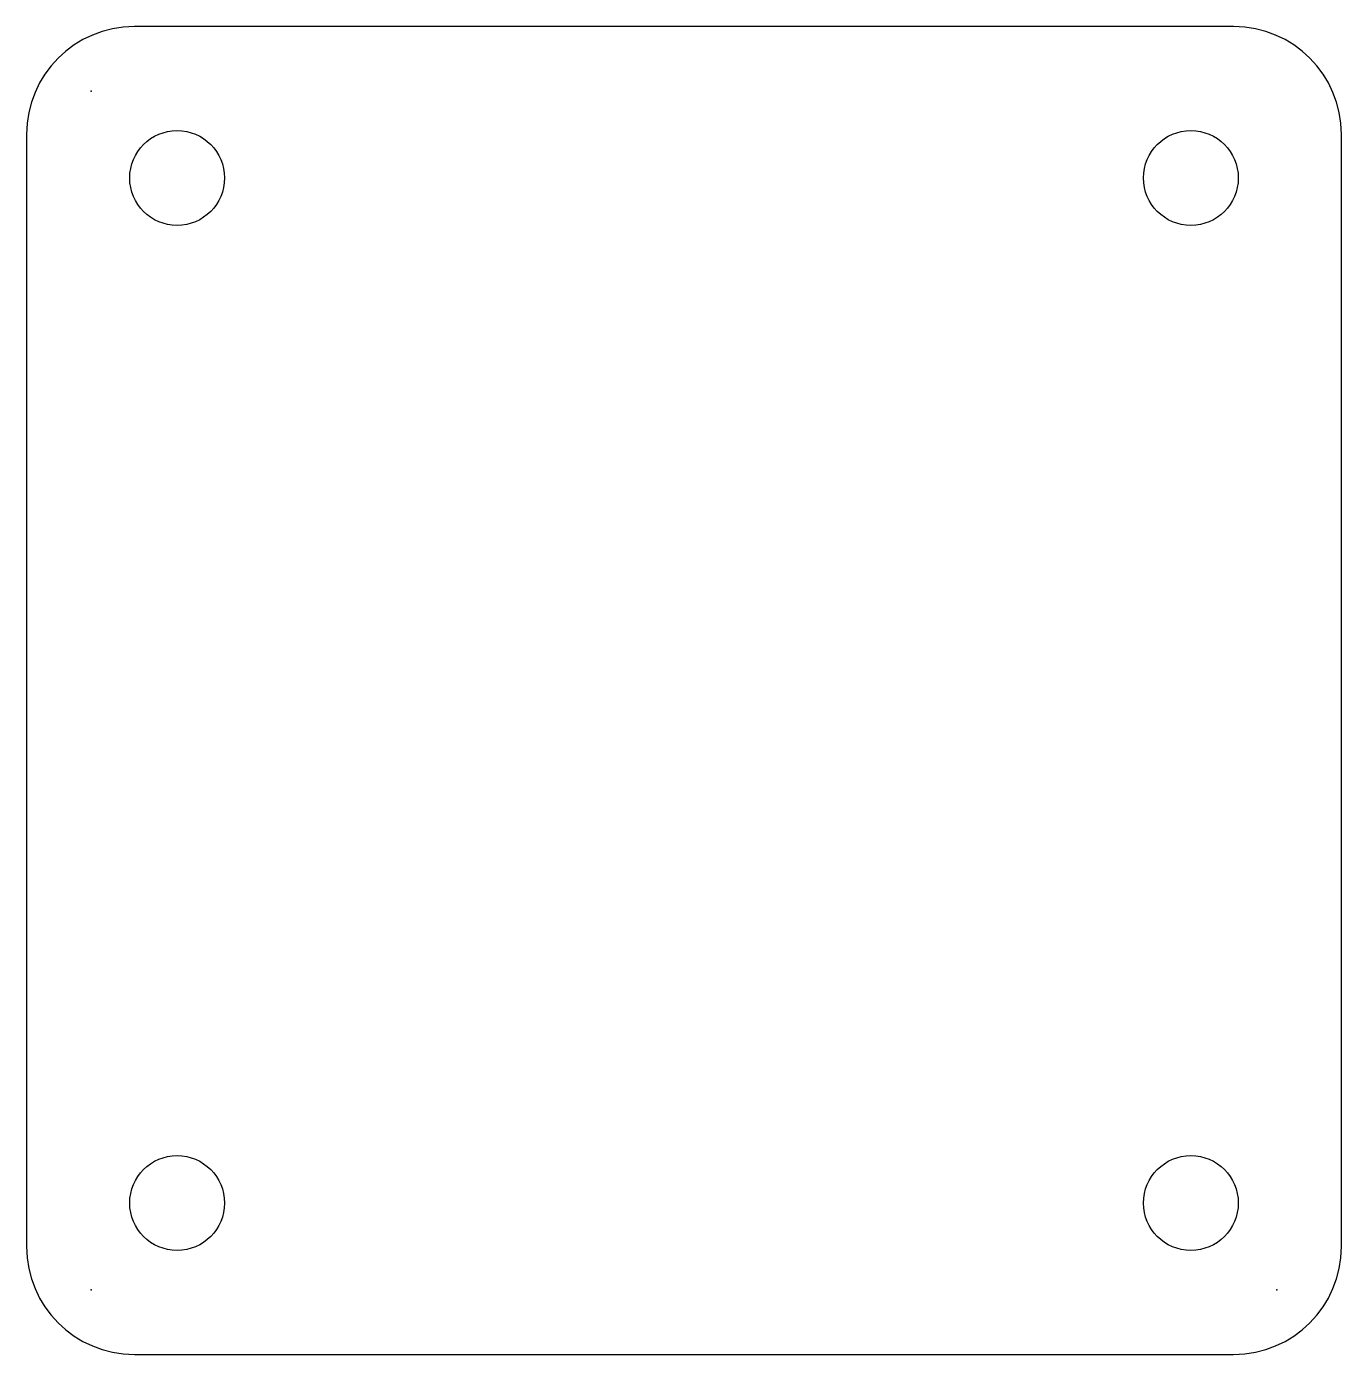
# Model space of a CAD drawing. Header units: centimetres. Extents: x -0.15 to 2.9, y -0.15 to 2.93.
import ezdxf

# ---------------------------------------------------------------- set-up
doc = ezdxf.new("R2010")
doc.units = ezdxf.units.CM
doc.header["$MEASUREMENT"] = 0
doc.layers.add('pinstripe_oled_cover v3_Sketch1', color=7, linetype='Continuous')

msp = doc.modelspace()

# ---------------------------------------------------------------- linework, layer by layer
at = {"layer": 'pinstripe_oled_cover v3_Sketch1'}
for p, q in [((2.65, 2.93), (0.1, 2.93)), ((-0.15, 2.68), (-0.15, 0.1)), ((2.9, 0.1), (2.9, 2.68)), ((0.1, -0.15), (2.65, -0.15))]:
    msp.add_line(p, q, dxfattribs=at)
for centre in [(0.1993, 2.5788), (2.5507, 2.5788), (0.1993, 0.2012), (2.5507, 0.2012)]:
    msp.add_circle(centre, 0.11, dxfattribs=at)
for centre, start, end in [((0.1, 2.68), 90, 180), ((2.65, 2.68), 0, 90), ((0.1, 0.1), 180, 270), ((2.65, 0.1), 270, 0)]:
    msp.add_arc(centre, 0.25, start, end, dxfattribs=at)
for p in [(0, 2.78), (0, 0), (0, 0), (2.75, 0)]:
    msp.add_point(p, dxfattribs=at)

doc.saveas('drawing.dxf')
